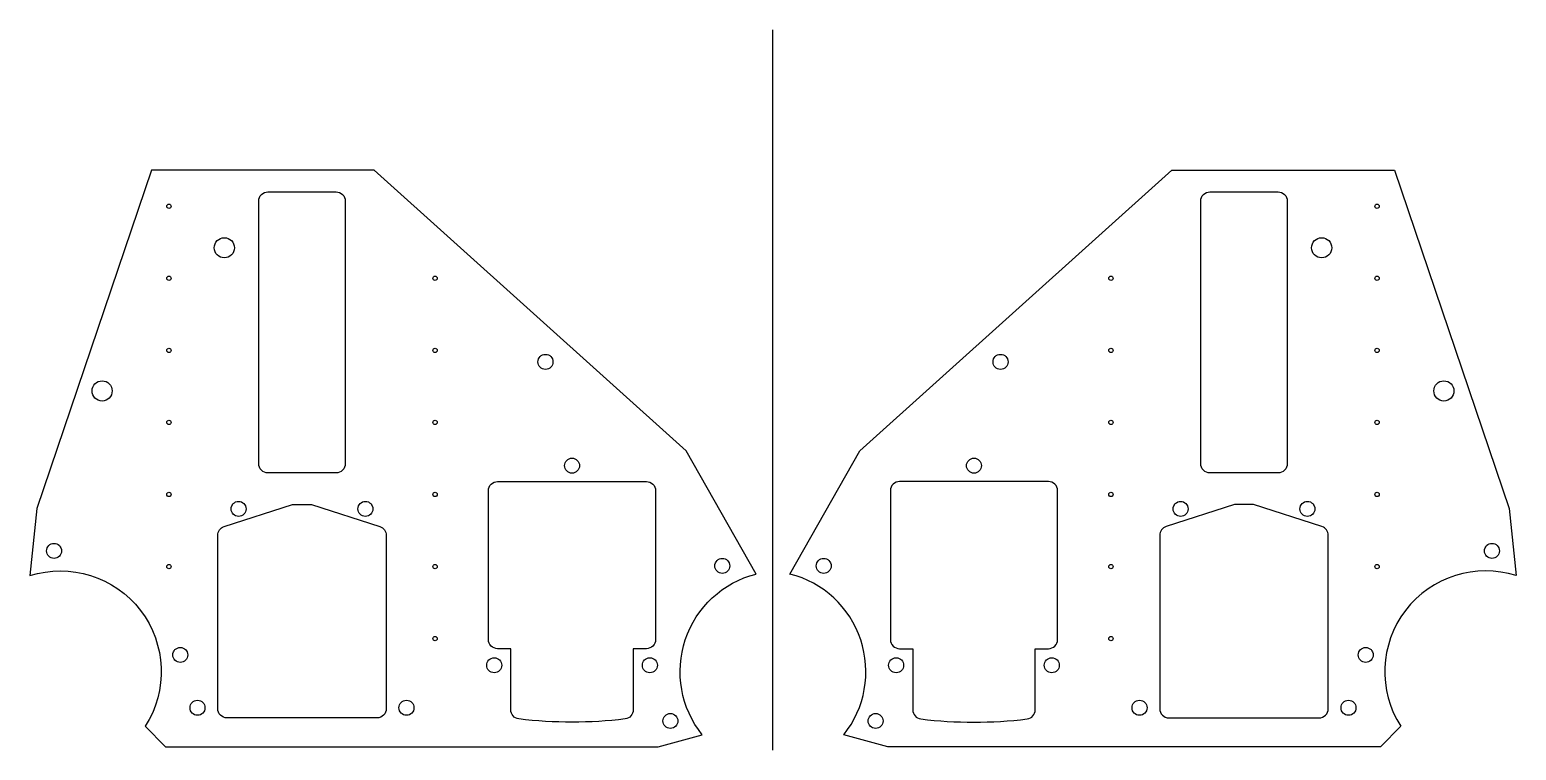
# Model space of a CAD drawing. Header units: millimetres. Extents: x -54 to 462, y -171 to 79.
import ezdxf

# ---------------------------------------------------------------- set-up
doc = ezdxf.new("R2010")
doc.units = ezdxf.units.MM
doc.layers.get('0').update_dxf_attribs({"linetype": 'CONTINUOUS'})

msp = doc.modelspace()

# ---------------------------------------------------------------- linework, layer by layer
msp.add_line((203.89, -170.97), (203.89, 79.03))
for points in [[(164.05, -169.72), (179.35, -165.59, -0.544937), (198.01, -109.81), (173.8, -67.09), (65.5, 30.28), (-11.67, 30.28), (-51.54, -87.09), (-53.95, -110.37, -0.70291), (-13.89, -162.65), (-6.82, -169.72)], [(209.78, -109.81), (233.99, -67.09), (342.29, 30.28), (419.46, 30.28), (459.33, -87.09), (461.74, -110.37, 0.70291), (421.68, -162.65), (414.6, -169.72), (243.74, -169.72), (228.44, -165.59, 0.544937)], [(25.5, -71.55), (25.5, 19.6, -0.414214), (28.68, 22.78), (52.33, 22.78, -0.414214), (55.5, 19.6), (55.5, -71.55, -0.414214), (52.33, -74.72), (28.68, -74.72, -0.414214)], [(382.29, -71.55, -0.414214), (379.11, -74.72), (355.46, -74.72, -0.414214), (352.29, -71.55), (352.29, 19.6, -0.414214), (355.46, 22.78), (379.11, 22.78, -0.414214), (382.29, 19.6)], [(112.92, -156.94), (112.92, -135.72), (108.35, -135.72, -0.414214), (105.17, -132.55), (105.17, -80.9, -0.414214), (108.35, -77.72), (160, -77.72, -0.414214), (163.17, -80.9), (163.17, -132.55, -0.414214), (160, -135.72), (155.42, -135.72), (155.42, -156.94, -0.378814), (152.64, -160.09, -0.061254), (115.71, -160.09, -0.378814)], [(299.44, -77.72), (247.79, -77.72, 0.414214), (244.62, -80.9), (244.62, -132.55, 0.414214), (247.79, -135.72), (252.37, -135.72), (252.37, -156.94, 0.378814), (255.15, -160.09, 0.061254), (292.08, -160.09, 0.378814), (294.87, -156.94), (294.87, -135.72), (299.44, -135.72, 0.414214), (302.62, -132.55), (302.62, -80.9, 0.414214)], [(11.25, -96.4, -0.325758), (13.45, -93.37), (37.25, -85.72), (43.75, -85.72), (67.55, -93.37, -0.325758), (69.75, -96.4), (69.75, -156.55, -0.414214), (66.58, -159.72), (14.43, -159.72, -0.414214), (11.25, -156.55)], [(394.34, -93.37), (370.54, -85.72), (364.04, -85.72), (340.24, -93.37, 0.325758), (338.04, -96.4), (338.04, -156.55, 0.414214), (341.21, -159.72), (393.36, -159.72, 0.414214), (396.54, -156.55), (396.54, -96.4, 0.325758)]]:
    msp.add_lwpolyline(points, format="xyb", close=True)
for centre, radius in [((-5.67, 17.78), 0.75), ((413.46, 17.78), 0.75), ((13.56, 3.38), 3.5), ((394.23, 3.38), 3.5), ((-5.67, -7.22), 0.75), ((86.67, -7.22), 0.75), ((321.12, -7.22), 0.75), ((413.46, -7.22), 0.75), ((-5.67, -32.22), 0.75), ((86.67, -32.22), 0.75), ((124.97, -36.21), 2.6), ((282.82, -36.21), 2.6), ((321.12, -32.22), 0.75), ((413.46, -32.22), 0.75), ((-28.85, -46.29), 3.5), ((436.64, -46.29), 3.5), ((-5.67, -57.22), 0.75), ((86.67, -57.22), 0.75), ((321.12, -57.22), 0.75), ((413.46, -57.22), 0.75), ((134.17, -72.22), 2.6), ((273.62, -72.22), 2.6), ((-5.67, -82.22), 0.75), ((86.67, -82.22), 0.75), ((321.12, -82.22), 0.75), ((413.46, -82.22), 0.75), ((18.5, -87.22), 2.6), ((62.5, -87.22), 2.6), ((345.29, -87.22), 2.6), ((389.29, -87.22), 2.6), ((-45.52, -101.78), 2.6), ((453.31, -101.78), 2.6), ((-5.67, -107.22), 0.75), ((86.67, -107.22), 0.75), ((186.31, -106.99), 2.6), ((221.48, -106.99), 2.6), ((321.12, -107.22), 0.75), ((413.46, -107.22), 0.75), ((86.67, -132.22), 0.75), ((321.12, -132.22), 0.75), ((-1.73, -137.88), 2.6), ((107.17, -141.47), 2.6), ((161.17, -141.47), 2.6), ((246.62, -141.47), 2.6), ((300.62, -141.47), 2.6), ((409.52, -137.88), 2.6), ((4.25, -156.22), 2.6), ((76.75, -156.22), 2.6), ((331.04, -156.22), 2.6), ((403.54, -156.22), 2.6), ((168.31, -160.8), 2.6), ((239.48, -160.8), 2.6)]:
    msp.add_circle(centre, radius)

doc.saveas('drawing.dxf')
